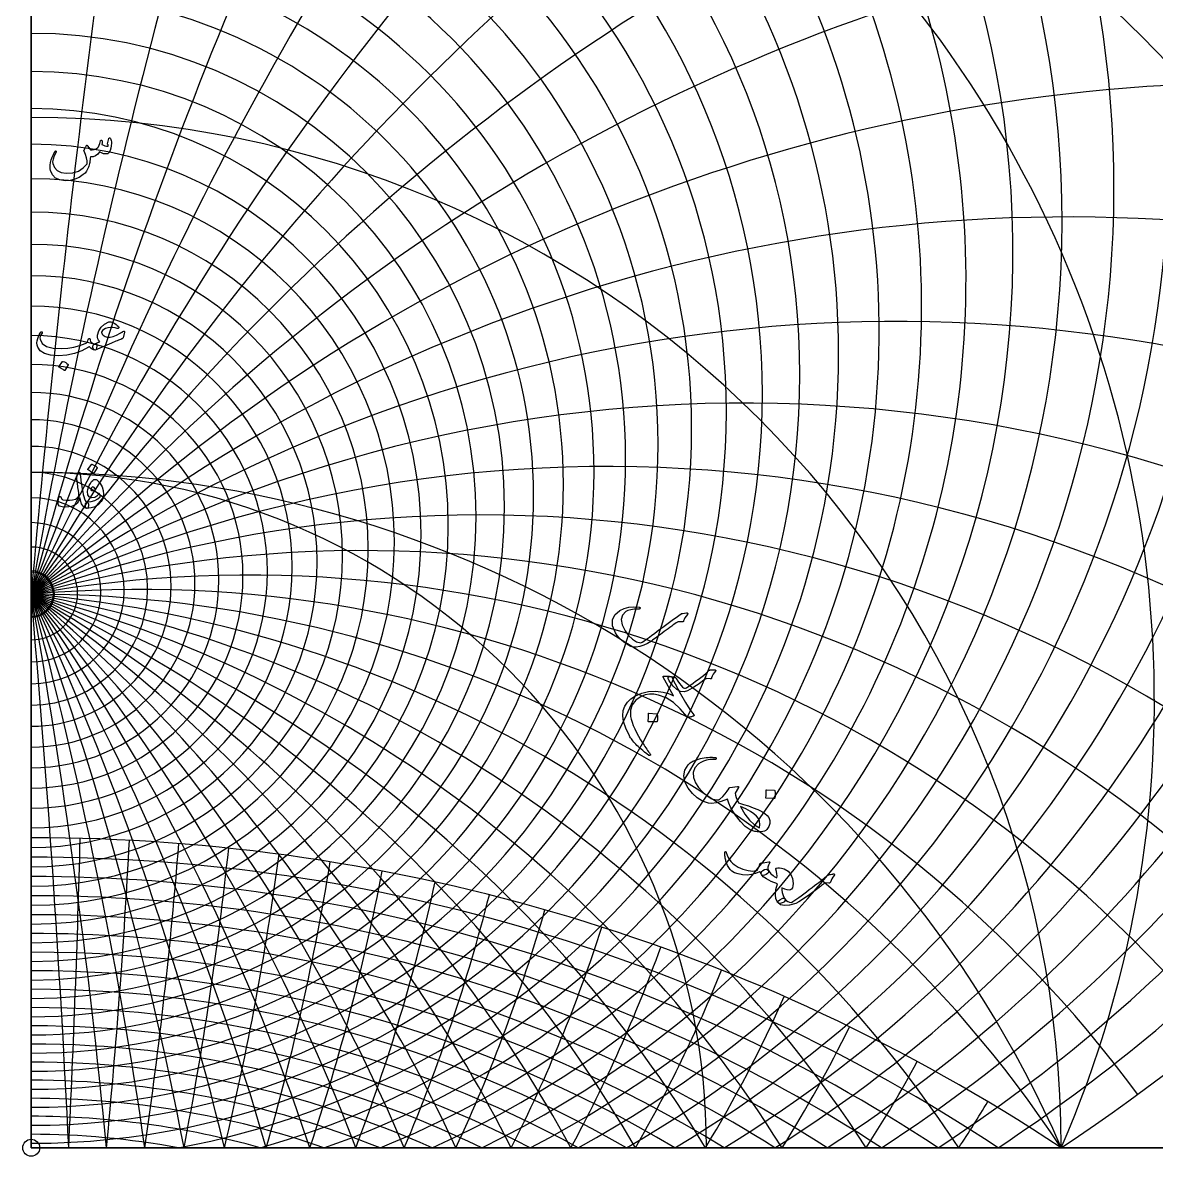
# Model space of a CAD drawing. Header units: millimetres. Extents: x -1 to 150, y -1 to 150.
# Drawn here: x -0.8 to 98.8, y -0.8 to 98.8 of the extents above; entities that cross this region are included whole.
import ezdxf

# ---------------------------------------------------------------- set-up
doc = ezdxf.new("R2010")
doc.units = ezdxf.units.MM
for name, color, linetype in [('CUT_INNER', 6, 'Continuous'), ('CUT_OUTER', 1, 'Continuous'), ('ENGRAVE', 7, 'Continuous'), ('ENGRAVE_FINE', 8, 'Continuous'), ('TEXT', 5, 'Continuous')]:
    doc.layers.add(name, color=color, linetype=linetype)

msp = doc.modelspace()

# ---------------------------------------------------------------- linework, layer by layer
at = {"layer": 'CUT_INNER'}
msp.add_circle((0, 0), 0.75, dxfattribs=at)
at = {"layer": 'CUT_OUTER'}
msp.add_lwpolyline([(0, 150), (0, 0), (150, 0)], dxfattribs=at)
at = {"layer": 'ENGRAVE'}
for points in [[(0, 0), (0, 150)], [(0, 0), (0, 138)], [(0, 138), (0, 0)], [(0, 0), (0, 138)], [(0, 138), (0, 0)], [(0, 0), (150, 0)], [(0, 0), (138, 0)], [(0, 0), (138, 0)], [(138, 0), (0, 0)], [(138, 0), (0, 0)]]:
    msp.add_lwpolyline(points, dxfattribs=at)
for centre, radius, start, end in [((0, 0), 145.2, 0, 90), ((0, 0), 138, 0, 90), ((0, 0), 138, 360, 90), ((0, 0), 138, 360, 90), ((0, 0), 138, 360, 90), ((0, 0), 138, 360, 90), ((0, 39.34), 98.66, 336.5, 90), ((0, 39.34), 98.66, 336.5, 90), ((0, 71.722), 74.487, 285.65831, 51.41174), ((0, 71.722), 74.487, 285.65831, 51.41174), ((0, 63.15), 58.013, 270, 90), ((0, 63.15), 58.013, 270, 90), ((0, 57.245), 44.126, 270, 90), ((0, 57.245), 44.126, 270, 90), ((0, 84.397), 95.106, 297.45133, 10.32072), ((0, 84.397), 95.106, 297.45133, 10.32072), ((0, 0), 90.477, 360, 90), ((0, 0), 90.477, 360, 90), ((0, 0), 90.477, 360, 90), ((0, 0), 90.477, 360, 90), ((0, 53.208), 31.904, 270, 90), ((0, 53.208), 31.904, 270, 90), ((0, 50.58), 20.746, 270, 90), ((0, 50.58), 20.746, 270, 90), ((0, 103.981), 122.8, 302.14009, 344.4456), ((0, 103.981), 122.8, 302.14009, 344.4456), ((0, 0), 59.319, 360, 90), ((0, 0), 59.319, 360, 90), ((0, 0), 59.319, 360, 90), ((0, 0), 59.319, 360, 90), ((0, 49.096), 10.224, 270, 90), ((0, 49.096), 10.224, 270, 90), ((0, -39.34), 98.66, 23.5, 90), ((0, -39.34), 98.66, 23.5, 90), ((0, 48.615), 1.948, 270, 90), ((0, 48.615), 1.948, 270, 90), ((0, -59.885), 108.5, 33.5, 90), ((0, -59.885), 108.5, 33.5, 90), ((0, -59.885), 108.5, 33.5, 90), ((0, -59.885), 108.5, 33.5, 90), ((0, 136.695), 163.926, 303.5, 323.72891), ((0, 136.695), 163.926, 303.5, 323.72891), ((0, -136.695), 163.926, 56.5, 90), ((0, -136.695), 163.926, 56.5, 90), ((0, -103.981), 122.8, 57.85991, 90), ((0, -103.981), 122.8, 57.85991, 90), ((0, -84.397), 95.106, 62.54867, 90), ((0, -84.397), 95.106, 62.54867, 90), ((0, -71.722), 74.487, 74.34169, 90), ((0, -71.722), 74.487, 74.34169, 90)]:
    msp.add_arc(centre, radius, start, end, dxfattribs=at)
at = {"layer": 'ENGRAVE_FINE'}
for centre, radius, start, end in [((1240.163, -59.885), 1244.9, 170.874196, 175), ((1240.163, -59.885), 1244.9, 170.874196, 175), ((1240.163, -59.885), 1244.9, 170.874196, 175), ((1240.163, -59.885), 1244.9, 170.874196, 175), ((615.335, -59.885), 624.828, 161.708091, 170), ((615.335, -59.885), 624.828, 161.708091, 170), ((615.335, -59.885), 624.828, 161.708091, 170), ((615.335, -59.885), 624.828, 161.708091, 170), ((0, 67.901), 67.507, 270, 90), ((0, 67.901), 67.507, 270, 90), ((0, 69.739), 70.923, 280.48577, 67.67061), ((0, 69.739), 70.923, 280.48577, 67.67061), ((404.928, -59.885), 419.213, 152.46035, 165), ((404.928, -59.885), 419.213, 152.46035, 165), ((404.928, -59.885), 419.213, 152.46035, 165), ((404.928, -59.885), 419.213, 152.46035, 165), ((298.102, -59.885), 317.233, 143.08756, 160), ((298.102, -59.885), 317.233, 143.08756, 160), ((298.102, -59.885), 317.233, 143.08756, 160), ((298.102, -59.885), 317.233, 143.08756, 160), ((0, 66.198), 64.224, 270, 90), ((0, 66.198), 64.224, 270, 90), ((232.679, -59.885), 256.733, 133.54331, 155), ((232.679, -59.885), 256.733, 133.54331, 155), ((232.679, -59.885), 256.733, 133.54331, 155), ((232.679, -59.885), 256.733, 133.54331, 155), ((0, 64.617), 61.063, 270, 90), ((0, 64.617), 61.063, 270, 90), ((0, 73.866), 78.212, 289.18994, 40.2836), ((0, 73.866), 78.212, 289.18994, 40.2836), ((187.928, -59.885), 217, 123.77728, 150), ((187.928, -59.885), 217, 123.77728, 150), ((187.928, -59.885), 217, 123.77728, 150), ((187.928, -59.885), 217, 123.77728, 150), ((0, 76.186), 82.116, 291.90818, 31.28102), ((0, 76.186), 82.116, 291.90818, 31.28102), ((0, 61.788), 55.064, 270, 90), ((0, 61.788), 55.064, 270, 90), ((154.954, -59.885), 189.164, 113.73477, 145), ((154.954, -59.885), 189.164, 113.73477, 145), ((154.954, -59.885), 189.164, 113.73477, 145), ((154.954, -59.885), 189.164, 113.73477, 145), ((0, 60.523), 52.209, 270, 90), ((0, 60.523), 52.209, 270, 90), ((0, 78.7), 86.218, 294.10456, 23.5258), ((0, 78.7), 86.218, 294.10456, 23.5258), ((0, 59.348), 49.439, 270, 90), ((0, 59.348), 49.439, 270, 90), ((0, 81.429), 90.539, 295.92399, 16.61427), ((0, 81.429), 90.539, 295.92399, 16.61427), ((0, 58.257), 46.747, 270, 90), ((0, 58.257), 46.747, 270, 90), ((129.305, -59.885), 168.796, 103.35682, 140), ((129.305, -59.885), 168.796, 103.35682, 140), ((129.305, -59.885), 168.796, 103.35682, 140), ((129.305, -59.885), 168.796, 103.35682, 140), ((0, 56.306), 41.571, 270, 90), ((0, 56.306), 41.571, 270, 90), ((0, 87.632), 99.946, 298.74134, 4.50369), ((0, 87.632), 99.946, 298.74134, 4.50369), ((0, 55.437), 39.076, 270, 90), ((0, 55.437), 39.076, 270, 90), ((108.5, -59.885), 153.442, 92.5818, 135), ((108.5, -59.885), 153.442, 92.5818, 135), ((108.5, -59.885), 153.442, 92.5818, 135), ((108.5, -59.885), 153.442, 92.5818, 135), ((0, 54.633), 36.636, 270, 90), ((0, 54.633), 36.636, 270, 90), ((0, 91.167), 105.092, 299.83163, 359.06761), ((0, 91.167), 105.092, 299.83163, 359.06761), ((0, 53.891), 34.247, 270, 90), ((0, 53.891), 34.247, 270, 90), ((0, 95.039), 110.585, 300.74914, 353.94431), ((0, 95.039), 110.585, 300.74914, 353.94431), ((0, 52.581), 29.603, 270, 90), ((0, 52.581), 29.603, 270, 90), ((91.042, -59.885), 141.637, 81.34955, 130), ((91.042, -59.885), 141.637, 81.34955, 130), ((91.042, -59.885), 141.637, 81.34955, 130), ((91.042, -59.885), 141.637, 81.34955, 130), ((0, 52.006), 27.34, 270, 90), ((0, 52.006), 27.34, 270, 90), ((0, 99.293), 116.47, 301.51369, 349.08321), ((0, 99.293), 116.47, 301.51369, 349.08321), ((0, 51.483), 25.111, 270, 90), ((0, 51.483), 25.111, 270, 90), ((0, 51.008), 22.914, 270, 90), ((0, 51.008), 22.914, 270, 90), ((75.973, -59.885), 132.454, 69.61024, 125), ((75.973, -59.885), 132.454, 69.61024, 125), ((75.973, -59.885), 132.454, 69.61024, 125), ((75.973, -59.885), 132.454, 69.61024, 125), ((0, 50.198), 18.602, 270, 90), ((0, 50.198), 18.602, 270, 90), ((0, 49.859), 16.481, 270, 90), ((0, 49.859), 16.481, 270, 90), ((62.643, -59.885), 125.285, 57.34107, 120), ((62.643, -59.885), 125.285, 57.34107, 120), ((62.643, -59.885), 125.285, 57.34107, 120), ((62.643, -59.885), 125.285, 57.34107, 120), ((0, 109.168), 129.641, 302.63949, 340.00106), ((0, 109.168), 129.641, 302.63949, 340.00106), ((0, 49.564), 14.379, 270, 90), ((0, 49.564), 14.379, 270, 90), ((0, 49.309), 12.294, 270, 90), ((0, 49.309), 12.294, 270, 90), ((50.594, -59.885), 119.717, 50.57414, 115), ((50.594, -59.885), 119.717, 50.57414, 115), ((50.594, -59.885), 119.717, 50.57414, 115), ((50.594, -59.885), 119.717, 50.57414, 115), ((0, 114.93), 137.069, 303.02014, 335.72528), ((0, 114.93), 137.069, 303.02014, 335.72528), ((0, 48.922), 8.165, 270, 90), ((0, 48.922), 8.165, 270, 90), ((39.491, -59.885), 115.463, 46.51836, 110), ((39.491, -59.885), 115.463, 46.51836, 110), ((39.491, -59.885), 115.463, 46.51836, 110), ((39.491, -59.885), 115.463, 46.51836, 110), ((0, 48.787), 6.116, 270, 90), ((0, 48.787), 6.116, 270, 90), ((0, 48.691), 4.073, 270, 90), ((0, 48.691), 4.073, 270, 90), ((29.073, -59.885), 112.328, 42.83284, 105), ((29.073, -59.885), 112.328, 42.83284, 105), ((29.073, -59.885), 112.328, 42.83284, 105), ((29.073, -59.885), 112.328, 42.83284, 105), ((0, 121.358), 145.178, 303.28803, 331.59843), ((0, 121.358), 145.178, 303.28803, 331.59843), ((0, 48.634), 2.035, 270, 90), ((0, 48.634), 2.035, 270, 90), ((19.132, -59.885), 110.174, 39.4635, 100), ((19.132, -59.885), 110.174, 39.4635, 100), ((19.132, -59.885), 110.174, 39.4635, 100), ((19.132, -59.885), 110.174, 39.4635, 100), ((9.493, -59.885), 108.915, 36.36518, 95), ((9.493, -59.885), 108.915, 36.36518, 95), ((9.493, -59.885), 108.915, 36.36518, 95), ((9.493, -59.885), 108.915, 36.36518, 95), ((-1240.163, -59.885), 1244.9, 2.757248, 5), ((-1240.163, -59.885), 1244.9, 2.757248, 5), ((-615.335, -59.885), 624.828, 5.499833, 10), ((-615.335, -59.885), 624.828, 5.499833, 10), ((-404.928, -59.885), 419.213, 8.2129, 15), ((-404.928, -59.885), 419.213, 8.2129, 15), ((-298.102, -59.885), 317.233, 10.88122, 20), ((-298.102, -59.885), 317.233, 10.88122, 20), ((-232.679, -59.885), 256.733, 13.489, 25), ((-232.679, -59.885), 256.733, 13.489, 25), ((-187.928, -59.885), 217, 16.01974, 30), ((-187.928, -59.885), 217, 16.01974, 30), ((-154.954, -59.885), 189.164, 18.45611, 35), ((-154.954, -59.885), 189.164, 18.45611, 35), ((-129.305, -59.885), 168.796, 20.77985, 40), ((-129.305, -59.885), 168.796, 20.77985, 40), ((-108.5, -59.885), 153.442, 22.97182, 45), ((-108.5, -59.885), 153.442, 22.97182, 45), ((-91.042, -59.885), 141.637, 25.01201, 50), ((-91.042, -59.885), 141.637, 25.01201, 50), ((-75.973, -59.885), 132.454, 26.8798, 55), ((-75.973, -59.885), 132.454, 26.8798, 55), ((-62.643, -59.885), 125.285, 28.5543, 60), ((-62.643, -59.885), 125.285, 28.5543, 60), ((-50.594, -59.885), 119.717, 30.01487, 65), ((-50.594, -59.885), 119.717, 30.01487, 65), ((-39.491, -59.885), 115.463, 31.24181, 70), ((-39.491, -59.885), 115.463, 31.24181, 70), ((-29.073, -59.885), 112.328, 32.21719, 75), ((-29.073, -59.885), 112.328, 32.21719, 75), ((-19.132, -59.885), 110.174, 32.92576, 80), ((-19.132, -59.885), 110.174, 32.92576, 80), ((-9.493, -59.885), 108.915, 33.35581, 85), ((-9.493, -59.885), 108.915, 33.35581, 85), ((-9.493, -59.885), 108.915, 33.35581, 85), ((-9.493, -59.885), 108.915, 33.35581, 85), ((-19.132, -59.885), 110.174, 32.92576, 80), ((-19.132, -59.885), 110.174, 32.92576, 80), ((-29.073, -59.885), 112.328, 32.21719, 75), ((-29.073, -59.885), 112.328, 32.21719, 75), ((-39.491, -59.885), 115.463, 31.24181, 70), ((-39.491, -59.885), 115.463, 31.24181, 70), ((-50.594, -59.885), 119.717, 30.01487, 65), ((-50.594, -59.885), 119.717, 30.01487, 65), ((-62.643, -59.885), 125.285, 28.5543, 60), ((-62.643, -59.885), 125.285, 28.5543, 60), ((-75.973, -59.885), 132.454, 26.8798, 55), ((-75.973, -59.885), 132.454, 26.8798, 55), ((-91.042, -59.885), 141.637, 25.01201, 50), ((-91.042, -59.885), 141.637, 25.01201, 50), ((-108.5, -59.885), 153.442, 22.97182, 45), ((-108.5, -59.885), 153.442, 22.97182, 45), ((-129.305, -59.885), 168.796, 20.77985, 40), ((-129.305, -59.885), 168.796, 20.77985, 40), ((-154.954, -59.885), 189.164, 18.45611, 35), ((-154.954, -59.885), 189.164, 18.45611, 35), ((-187.928, -59.885), 217, 16.01974, 30), ((-187.928, -59.885), 217, 16.01974, 30), ((-232.679, -59.885), 256.733, 13.489, 25), ((-232.679, -59.885), 256.733, 13.489, 25), ((-298.102, -59.885), 317.233, 10.88122, 20), ((-298.102, -59.885), 317.233, 10.88122, 20), ((-404.928, -59.885), 419.213, 8.2129, 15), ((-404.928, -59.885), 419.213, 8.2129, 15), ((-615.335, -59.885), 624.828, 5.499833, 10), ((-615.335, -59.885), 624.828, 5.499833, 10), ((-1240.163, -59.885), 1244.9, 2.757248, 5), ((-1240.163, -59.885), 1244.9, 2.757248, 5), ((0, 128.566), 154.083, 303.4472, 327.60419), ((0, 128.566), 154.083, 303.4472, 327.60419), ((-1240.163, 59.885), 1244.9, 357.242752, 358.494302), ((-1240.163, 59.885), 1244.9, 357.242752, 358.494302), ((-1240.163, 59.885), 1244.9, 357.242752, 358.494302), ((-1240.163, 59.885), 1244.9, 357.242752, 358.494302), ((-615.335, 59.885), 624.828, 354.500167, 356.983375), ((-615.335, 59.885), 624.828, 354.500167, 356.983375), ((-615.335, 59.885), 624.828, 354.500167, 356.983375), ((-615.335, 59.885), 624.828, 354.500167, 356.983375), ((-404.928, 59.885), 419.213, 351.7871, 355.46192), ((-404.928, 59.885), 419.213, 351.7871, 355.46192), ((-404.928, 59.885), 419.213, 351.7871, 355.46192), ((-404.928, 59.885), 419.213, 351.7871, 355.46192), ((-298.102, 59.885), 317.233, 349.11878, 353.92451), ((-298.102, 59.885), 317.233, 349.11878, 353.92451), ((-298.102, 59.885), 317.233, 349.11878, 353.92451), ((-298.102, 59.885), 317.233, 349.11878, 353.92451), ((0, -128.566), 154.083, 56.5528, 90), ((0, -128.566), 154.083, 56.5528, 90), ((-232.679, 59.885), 256.733, 346.511, 352.36548), ((-232.679, 59.885), 256.733, 346.511, 352.36548), ((-232.679, 59.885), 256.733, 346.511, 352.36548), ((-232.679, 59.885), 256.733, 346.511, 352.36548), ((-187.928, 59.885), 217, 343.98026, 350.77888), ((-187.928, 59.885), 217, 343.98026, 350.77888), ((-187.928, 59.885), 217, 343.98026, 350.77888), ((-187.928, 59.885), 217, 343.98026, 350.77888), ((-154.954, 59.885), 189.164, 341.54389, 349.15839), ((-154.954, 59.885), 189.164, 341.54389, 349.15839), ((-154.954, 59.885), 189.164, 341.54389, 349.15839), ((-154.954, 59.885), 189.164, 341.54389, 349.15839), ((0, -121.358), 145.178, 56.71197, 90), ((0, -121.358), 145.178, 56.71197, 90), ((-129.305, 59.885), 168.796, 339.22015, 347.49719), ((-129.305, 59.885), 168.796, 339.22015, 347.49719), ((-129.305, 59.885), 168.796, 339.22015, 347.49719), ((-129.305, 59.885), 168.796, 339.22015, 347.49719), ((0, -114.93), 137.069, 56.97986, 90), ((0, -114.93), 137.069, 56.97986, 90), ((-108.5, 59.885), 153.442, 337.02818, 345.78786), ((-108.5, 59.885), 153.442, 337.02818, 345.78786), ((-108.5, 59.885), 153.442, 337.02818, 345.78786), ((-108.5, 59.885), 153.442, 337.02818, 345.78786), ((0, -109.168), 129.641, 57.36051, 90), ((0, -109.168), 129.641, 57.36051, 90), ((-91.042, 59.885), 141.637, 334.98799, 344.02227), ((-91.042, 59.885), 141.637, 334.98799, 344.02227), ((-91.042, 59.885), 141.637, 334.98799, 344.02227), ((-91.042, 59.885), 141.637, 334.98799, 344.02227), ((-75.973, 59.885), 132.454, 333.1202, 342.19138), ((-75.973, 59.885), 132.454, 333.1202, 342.19138), ((-75.973, 59.885), 132.454, 333.1202, 342.19138), ((-75.973, 59.885), 132.454, 333.1202, 342.19138), ((0, -99.293), 116.47, 58.48631, 90), ((0, -99.293), 116.47, 58.48631, 90), ((-62.643, 59.885), 125.285, 331.4457, 340.28511), ((-62.643, 59.885), 125.285, 331.4457, 340.28511), ((-62.643, 59.885), 125.285, 331.4457, 340.28511), ((-62.643, 59.885), 125.285, 331.4457, 340.28511), ((0, -95.039), 110.585, 59.25086, 90), ((0, -95.039), 110.585, 59.25086, 90), ((-50.594, 59.885), 119.717, 329.98513, 338.29208), ((-50.594, 59.885), 119.717, 329.98513, 338.29208), ((-50.594, 59.885), 119.717, 329.98513, 338.29208), ((-50.594, 59.885), 119.717, 329.98513, 338.29208), ((0, -91.167), 105.092, 60.16837, 90), ((0, -91.167), 105.092, 60.16837, 90), ((-39.491, 59.885), 115.463, 328.75819, 336.1994), ((-39.491, 59.885), 115.463, 328.75819, 336.1994), ((-39.491, 59.885), 115.463, 328.75819, 336.1994), ((-39.491, 59.885), 115.463, 328.75819, 336.1994), ((0, -87.632), 99.946, 61.25866, 90), ((0, -87.632), 99.946, 61.25866, 90), ((-29.073, 59.885), 112.328, 327.78281, 333.99227), ((-29.073, 59.885), 112.328, 327.78281, 333.99227), ((-29.073, 59.885), 112.328, 327.78281, 333.99227), ((-29.073, 59.885), 112.328, 327.78281, 333.99227), ((0, -81.429), 90.539, 64.07601, 90), ((0, -81.429), 90.539, 64.07601, 90), ((0, -78.7), 86.218, 65.89544, 90), ((0, -78.7), 86.218, 65.89544, 90), ((-19.132, 59.885), 110.174, 327.07424, 331.6537), ((-19.132, 59.885), 110.174, 327.07424, 331.6537), ((-19.132, 59.885), 110.174, 327.07424, 331.6537), ((-19.132, 59.885), 110.174, 327.07424, 331.6537), ((0, -76.186), 82.116, 68.09182, 90), ((0, -76.186), 82.116, 68.09182, 90), ((0, -73.866), 78.212, 70.81006, 90), ((0, -73.866), 78.212, 70.81006, 90), ((-9.493, 59.885), 108.915, 326.64419, 329.16395), ((-9.493, 59.885), 108.915, 326.64419, 329.16395), ((-9.493, 59.885), 108.915, 326.64419, 329.16395), ((-9.493, 59.885), 108.915, 326.64419, 329.16395), ((0, -69.739), 70.923, 79.51423, 90), ((0, -69.739), 70.923, 79.51423, 90)]:
    msp.add_arc(centre, radius, start, end, dxfattribs=at)
at = {"layer": 'TEXT'}
for points in [[(6.821, 88.63), (6.832, 88.657), (6.846, 88.677), (6.863, 88.689), (6.883, 88.692), (6.91, 88.689), (6.932, 88.68), (6.95, 88.664), (6.965, 88.643), (7, 88.565), (7.025, 88.468), (7.04, 88.353), (7.046, 88.219), (7.032, 88), (6.991, 87.792), (6.923, 87.595), (6.827, 87.409), (6.795, 87.364), (6.759, 87.329), (6.72, 87.305), (6.678, 87.29), (6.526, 87.281), (6.362, 87.307), (6.186, 87.371), (5.998, 87.471), (5.841, 87.255), (5.654, 87.111), (5.439, 87.04), (5.195, 87.041), (5.187, 86.909), (5.175, 86.783), (5.16, 86.662), (5.142, 86.546), (5.12, 86.433), (5.094, 86.325), (5.065, 86.22), (5.032, 86.119), (4.957, 85.936), (4.855, 85.766), (4.726, 85.611), (4.571, 85.47), (4.209, 85.229), (3.825, 85.059), (3.42, 84.961), (2.995, 84.934), (2.515, 84.999), (2.136, 85.17), (1.858, 85.445), (1.68, 85.826), (1.655, 85.963), (1.651, 86.125), (1.668, 86.312), (1.704, 86.524), (1.763, 86.756), (1.846, 86.997), (1.953, 87.248), (2.085, 87.508), (2.095, 87.525), (2.108, 87.536), (2.123, 87.543), (2.141, 87.546), (2.158, 87.544), (2.174, 87.54), (2.186, 87.532), (2.197, 87.521), (2.204, 87.505), (2.206, 87.488), (2.204, 87.471), (2.197, 87.452), (2.03, 87.106), (1.923, 86.821), (1.874, 86.598), (1.885, 86.436), (2.043, 86.08), (2.29, 85.821), (2.628, 85.659), (3.057, 85.595), (3.656, 85.633), (4.163, 85.785), (4.578, 86.051), (4.902, 86.43), (4.901, 86.68), (4.86, 86.944), (4.779, 87.222), (4.659, 87.515), (4.643, 87.544), (4.635, 87.571), (4.634, 87.594), (4.64, 87.614), (4.673, 87.684), (4.705, 87.749), (4.736, 87.81), (4.765, 87.867), (4.792, 87.918), (4.817, 87.964), (4.842, 88.004), (4.864, 88.038), (4.877, 88.052), (4.891, 88.058), (4.905, 88.056), (4.92, 88.044), (4.928, 88.036), (4.939, 88.022), (4.953, 88.005), (4.97, 87.982), (4.99, 87.955), (5.011, 87.923), (5.033, 87.886), (5.058, 87.845), (5.107, 87.765), (5.148, 87.708), (5.181, 87.672), (5.207, 87.658), (5.369, 87.644), (5.531, 87.672), (5.693, 87.741), (5.855, 87.851), (5.914, 87.924), (5.972, 88.044), (6.029, 88.211), (6.086, 88.424), (6.091, 88.445), (6.101, 88.462), (6.116, 88.476), (6.136, 88.487), (6.154, 88.494), (6.171, 88.496), (6.188, 88.494), (6.204, 88.487), (6.228, 88.448), (6.237, 88.375), (6.231, 88.267), (6.21, 88.125), (6.336, 88.048), (6.471, 87.998), (6.614, 87.973), (6.765, 87.976), (6.763, 88.021), (6.757, 88.058), (6.748, 88.087), (6.734, 88.107), (6.718, 88.125), (6.709, 88.144), (6.706, 88.163), (6.709, 88.181)], [(8.192, 71.62), (8.068, 71.122), (8.054, 71.097), (8.03, 71.075), (7.997, 71.054), (7.955, 71.034), (7.862, 71.001), (7.763, 70.965), (7.658, 70.925), (7.547, 70.882), (7.431, 70.835), (7.308, 70.786), (7.18, 70.734), (7.046, 70.679), (5.612, 70.056), (5.547, 70.07), (5.494, 70.114), (5.453, 70.186), (5.425, 70.287), (5.42, 70.394), (5.45, 70.484), (5.514, 70.559), (5.612, 70.617), (5.624, 70.623), (5.649, 70.633), (5.685, 70.649), (5.734, 70.67), (5.794, 70.695), (5.865, 70.725), (5.948, 70.759), (6.042, 70.798), (5.921, 70.922), (5.844, 71.058), (5.812, 71.205), (5.824, 71.365), (5.944, 71.744), (6.148, 72.064), (6.436, 72.326), (6.809, 72.53), (6.89, 72.549), (6.985, 72.544), (7.093, 72.515), (7.214, 72.462), (7.34, 72.389), (7.455, 72.307), (7.561, 72.217), (7.656, 72.119), (7.683, 72.083), (7.695, 72.049), (7.693, 72.017), (7.675, 71.988), (7.649, 71.965), (7.619, 71.954), (7.586, 71.953), (7.55, 71.963), (7.364, 72.022), (7.165, 72.049), (6.956, 72.044), (6.734, 72.007), (6.533, 71.947), (6.374, 71.866), (6.256, 71.766), (6.179, 71.645), (6.171, 71.591), (6.192, 71.53), (6.24, 71.46), (6.316, 71.383), (6.404, 71.313), (6.491, 71.259), (6.578, 71.22), (6.665, 71.196), (6.927, 71.19), (7.206, 71.245), (7.503, 71.361), (7.818, 71.539), (7.852, 71.561), (7.885, 71.581), (7.918, 71.601), (7.949, 71.62), (7.98, 71.638), (8.008, 71.654), (8.036, 71.669), (8.061, 71.683), (8.133, 71.716), (8.178, 71.717), (8.198, 71.685), (8.192, 71.62)], [(0.857, 71.639), (0.879, 71.663), (0.902, 71.673), (0.926, 71.669), (0.95, 71.651), (0.969, 71.628), (0.975, 71.602), (0.969, 71.572), (0.95, 71.539), (0.855, 71.392), (0.795, 71.256), (0.768, 71.13), (0.776, 71.016), (0.971, 70.639), (1.351, 70.377), (1.915, 70.228), (2.664, 70.193), (3.22, 70.234), (3.753, 70.319), (4.264, 70.449), (4.752, 70.623), (4.838, 70.674), (4.91, 70.752), (4.966, 70.858), (5.008, 70.991), (5.022, 71.029), (5.045, 71.055), (5.078, 71.069), (5.12, 71.072), (5.15, 71.059), (5.171, 71.033), (5.184, 70.993), (5.188, 70.941), (5.218, 70.811), (5.299, 70.713), (5.433, 70.649), (5.618, 70.617), (5.685, 70.602), (5.731, 70.564), (5.754, 70.502), (5.755, 70.417), (5.733, 70.259), (5.702, 70.146), (5.664, 70.079), (5.618, 70.056), (5.482, 70.074), (5.352, 70.128), (5.229, 70.217), (5.114, 70.343), (5.104, 70.348), (5.087, 70.344), (5.063, 70.332), (5.032, 70.311), (4.451, 69.984), (3.817, 69.751), (3.13, 69.61), (2.39, 69.564), (1.706, 69.61), (1.175, 69.751), (0.796, 69.984), (0.57, 70.311), (0.519, 70.494), (0.502, 70.681), (0.519, 70.871), (0.57, 71.066), (0.64, 71.246), (0.711, 71.402), (0.783, 71.533), (0.857, 71.639)], [(2.745, 69.052), (2.753, 69.06), (2.764, 69.065), (2.778, 69.067), (2.795, 69.065), (2.916, 69.016), (3.03, 68.956), (3.138, 68.885), (3.238, 68.803), (3.247, 68.791), (3.252, 68.778), (3.251, 68.766), (3.244, 68.753), (2.951, 68.28), (2.94, 68.268), (2.926, 68.266), (2.909, 68.272), (2.889, 68.286), (2.871, 68.298), (2.844, 68.317), (2.806, 68.342), (2.758, 68.373), (2.699, 68.411), (2.628, 68.454), (2.546, 68.504), (2.452, 68.56), (2.44, 68.57), (2.434, 68.579), (2.434, 68.588), (2.44, 68.598)], [(5.282, 60.022), (5.29, 60.03), (5.301, 60.035), (5.315, 60.036), (5.332, 60.035), (5.453, 59.986), (5.567, 59.926), (5.674, 59.855), (5.774, 59.773), (5.784, 59.761), (5.788, 59.748), (5.787, 59.736), (5.78, 59.723), (5.487, 59.25), (5.477, 59.238), (5.463, 59.236), (5.445, 59.242), (5.425, 59.256), (5.408, 59.268), (5.38, 59.287), (5.342, 59.312), (5.294, 59.343), (5.236, 59.38), (5.165, 59.424), (5.083, 59.474), (4.989, 59.53), (4.976, 59.539), (4.97, 59.549), (4.97, 59.558), (4.976, 59.568)], [(4.895, 56.719), (4.941, 56.697), (4.976, 56.663), (5.003, 56.617), (5.02, 56.557), (5.031, 56.484), (5.034, 56.414), (5.028, 56.347), (5.014, 56.283), (4.992, 56.229), (4.966, 56.19), (4.933, 56.166), (4.895, 56.158), (4.709, 56.21), (4.554, 56.341), (4.431, 56.55), (4.341, 56.838), (4.329, 56.887), (4.319, 56.931), (4.31, 56.967), (4.303, 56.997), (4.298, 57.02), (4.294, 57.036), (4.292, 57.046), (4.291, 57.05), (4.282, 57.068), (4.272, 57.073), (4.263, 57.065), (4.253, 57.043), (4.148, 56.804), (4.029, 56.617), (3.898, 56.48), (3.755, 56.395), (3.547, 56.33), (3.303, 56.289), (3.023, 56.274), (2.708, 56.283), (2.497, 56.348), (2.382, 56.506), (2.363, 56.756), (2.44, 57.099), (2.458, 57.141), (2.479, 57.171), (2.504, 57.191), (2.533, 57.199), (2.562, 57.197), (2.586, 57.182), (2.606, 57.156), (2.621, 57.118), (2.652, 57.038), (2.691, 56.976), (2.736, 56.935), (2.789, 56.913), (3.084, 56.867), (3.364, 56.863), (3.629, 56.898), (3.88, 56.975), (3.988, 57.032), (4.077, 57.109), (4.147, 57.206), (4.197, 57.324), (4.194, 57.38), (4.179, 57.509), (4.151, 57.713), (4.11, 57.991), (4.09, 58.139), (4.071, 58.273), (4.055, 58.393), (4.042, 58.499), (4.03, 58.589), (4.02, 58.663), (4.011, 58.721), (4.004, 58.764), (3.998, 58.828), (4, 58.885), (4.008, 58.934), (4.023, 58.975), (4.047, 59.027), (4.07, 59.074), (4.091, 59.119), (4.11, 59.159), (4.128, 59.197), (4.143, 59.23), (4.156, 59.26), (4.166, 59.287), (4.177, 59.309), (4.191, 59.323), (4.208, 59.33), (4.229, 59.331), (4.251, 59.322), (4.268, 59.309), (4.279, 59.291), (4.285, 59.268), (4.323, 58.95), (4.362, 58.648), (4.402, 58.362), (4.444, 58.094), (4.486, 57.842), (4.529, 57.607), (4.572, 57.388), (4.615, 57.187), (4.668, 56.999), (4.732, 56.858), (4.808, 56.765), (4.895, 56.719)], [(5.612, 58.707), (5.655, 58.701), (5.702, 58.682), (5.755, 58.651), (5.812, 58.608), (6.055, 58.348), (6.224, 58.056), (6.32, 57.731), (6.341, 57.374), (6.322, 57.188), (6.284, 57.022), (6.226, 56.876), (6.148, 56.751), (5.897, 56.492), (5.604, 56.306), (5.271, 56.196), (4.895, 56.158), (4.858, 56.167), (4.825, 56.194), (4.798, 56.239), (4.777, 56.302), (4.769, 56.337), (4.764, 56.372), (4.761, 56.408), (4.761, 56.445), (4.764, 56.482), (4.767, 56.517), (4.771, 56.55), (4.777, 56.582), (4.794, 56.638), (4.819, 56.679), (4.853, 56.706), (4.895, 56.719), (5.261, 56.768), (5.578, 56.86), (5.847, 56.993), (6.067, 57.168), (6.057, 57.256), (6.044, 57.325), (6.029, 57.377), (6.011, 57.411), (5.99, 57.44), (5.971, 57.459), (5.953, 57.468), (5.936, 57.467), (5.925, 57.463), (5.916, 57.458), (5.909, 57.451), (5.905, 57.442), (5.845, 57.319), (5.771, 57.224), (5.683, 57.157), (5.581, 57.118), (5.285, 57.095), (5.081, 57.176), (4.97, 57.36), (4.952, 57.648), (4.976, 57.813), (5.026, 57.984), (5.101, 58.162), (5.201, 58.346), (5.306, 58.504), (5.41, 58.617), (5.512, 58.685), (5.612, 58.707)], [(5.407, 58.034), (5.345, 58.017), (5.296, 57.971), (5.26, 57.895), (5.238, 57.791), (5.239, 57.775), (5.24, 57.763), (5.242, 57.756), (5.244, 57.754), (5.307, 57.739), (5.371, 57.73), (5.435, 57.729), (5.5, 57.735), (5.557, 57.747), (5.604, 57.765), (5.641, 57.788), (5.668, 57.816), (5.598, 57.916), (5.531, 57.986), (5.467, 58.025), (5.407, 58.034)], [(57.572, 46.976), (57.6, 46.976), (57.623, 46.969), (57.643, 46.956), (57.659, 46.935), (57.667, 46.911), (57.667, 46.886), (57.657, 46.86), (57.637, 46.833), (57.518, 46.681), (57.423, 46.536), (57.352, 46.4), (57.304, 46.272), (57.284, 46.231), (57.25, 46.202), (57.201, 46.187), (57.138, 46.185), (57.106, 46.188), (57.074, 46.191), (57.044, 46.193), (57.016, 46.195), (56.989, 46.197), (56.964, 46.199), (56.941, 46.201), (56.921, 46.203), (56.884, 46.206), (56.846, 46.201), (56.805, 46.187), (56.763, 46.166), (56.651, 46.091), (56.529, 46.007), (56.399, 45.914), (56.26, 45.813), (56.112, 45.704), (55.953, 45.587), (55.786, 45.462), (55.609, 45.329), (55.433, 45.194), (55.268, 45.068), (55.112, 44.952), (54.966, 44.845), (54.829, 44.748), (54.702, 44.658), (54.584, 44.577), (54.475, 44.504), (54.145, 44.301), (53.812, 44.145), (53.475, 44.036), (53.135, 43.973), (52.913, 43.975), (52.673, 44.037), (52.415, 44.159), (52.139, 44.342), (51.873, 44.56), (51.647, 44.778), (51.462, 44.998), (51.319, 45.218), (51.068, 45.834), (51.047, 46.366), (51.257, 46.815), (51.697, 47.181), (52.078, 47.362), (52.489, 47.472), (52.931, 47.513), (53.403, 47.483), (53.432, 47.477), (53.455, 47.466), (53.471, 47.45), (53.479, 47.428), (53.483, 47.402), (53.482, 47.38), (53.475, 47.362), (53.463, 47.347), (53.442, 47.329), (53.42, 47.317), (53.395, 47.31), (53.368, 47.31), (52.977, 47.29), (52.658, 47.249), (52.413, 47.185), (52.239, 47.099), (51.944, 46.778), (51.832, 46.389), (51.905, 45.933), (52.163, 45.408), (52.474, 44.982), (52.812, 44.661), (53.175, 44.446), (53.563, 44.337), (53.678, 44.41), (53.811, 44.499), (53.961, 44.603), (54.129, 44.722), (54.314, 44.857), (54.517, 45.008), (54.739, 45.176), (54.978, 45.361), (55.227, 45.548), (55.473, 45.732), (55.715, 45.911), (55.954, 46.086), (56.19, 46.257), (56.423, 46.422), (56.654, 46.583), (56.882, 46.739), (57.096, 46.898), (57.122, 46.912), (57.149, 46.922), (57.175, 46.929), (57.202, 46.932)], [(57.569, 40.407), (57.754, 40.534), (57.948, 40.669), (58.15, 40.814), (58.361, 40.967), (58.58, 41.13), (58.809, 41.304), (59.048, 41.488), (59.297, 41.683), (59.526, 41.924), (59.562, 41.946), (59.599, 41.961), (59.638, 41.971), (59.677, 41.975), (59.698, 41.975), (59.726, 41.975), (59.762, 41.974), (59.805, 41.972), (59.855, 41.97), (59.913, 41.968), (59.978, 41.967), (60.051, 41.966), (60.075, 41.965), (60.096, 41.958), (60.113, 41.946), (60.127, 41.928), (60.132, 41.911), (60.13, 41.892), (60.119, 41.872), (60.1, 41.85), (59.994, 41.727), (59.903, 41.588), (59.827, 41.432), (59.765, 41.261), (59.746, 41.216), (59.718, 41.187), (59.681, 41.174), (59.634, 41.176), (59.357, 41.205), (59.326, 41.203), (59.29, 41.192), (59.249, 41.172), (59.203, 41.144), (58.586, 40.687), (58.073, 40.352), (57.663, 40.136), (57.357, 40.042), (57.048, 40.069), (56.727, 40.24), (56.394, 40.555), (56.049, 41.014), (55.954, 41.203), (55.959, 41.326), (56.065, 41.384), (56.272, 41.376), (56.301, 41.371), (56.33, 41.366), (56.359, 41.361), (56.386, 41.357), (56.413, 41.352), (56.44, 41.348), (56.465, 41.344), (56.49, 41.34), (56.542, 41.325), (56.589, 41.298), (56.63, 41.259), (56.666, 41.208), (56.813, 40.97), (56.952, 40.766), (57.083, 40.595), (57.206, 40.458), (57.291, 40.389), (57.379, 40.358), (57.472, 40.364), (57.569, 40.407)], [(56.571, 40.748), (57.041, 39.865), (57.469, 39.115), (57.857, 38.497), (58.205, 38.012), (58.216, 37.998), (58.223, 37.983), (58.225, 37.969), (58.224, 37.956), (58.218, 37.943), (58.209, 37.933), (58.196, 37.924), (58.179, 37.916), (58.11, 37.894), (58.046, 37.874), (57.987, 37.857), (57.934, 37.843), (57.886, 37.83), (57.843, 37.82), (57.806, 37.813), (57.774, 37.808), (57.719, 37.806), (57.674, 37.814), (57.638, 37.831), (57.61, 37.858), (57.019, 38.556), (56.406, 39.106), (55.772, 39.509), (55.115, 39.764), (54.702, 39.846), (54.311, 39.853), (53.941, 39.784), (53.594, 39.641), (53.111, 39.307), (52.794, 38.905), (52.641, 38.433), (52.652, 37.892), (52.707, 37.639), (52.785, 37.373), (52.888, 37.092), (53.014, 36.797), (53.164, 36.487), (53.337, 36.164), (53.532, 35.827), (53.75, 35.476), (53.83, 35.353), (53.911, 35.233), (53.99, 35.115), (54.07, 35), (54.148, 34.888), (54.226, 34.781), (54.302, 34.677), (54.376, 34.578), (54.397, 34.547), (54.401, 34.519), (54.391, 34.494), (54.365, 34.473), (54.33, 34.456), (54.3, 34.449), (54.275, 34.451), (54.254, 34.463), (54.063, 34.607), (53.886, 34.745), (53.722, 34.878), (53.572, 35.005), (53.435, 35.125), (53.311, 35.239), (53.2, 35.345), (53.103, 35.444), (53.017, 35.541), (52.935, 35.637), (52.858, 35.731), (52.785, 35.823), (52.717, 35.915), (52.654, 36.007), (52.596, 36.1), (52.545, 36.193), (52.23, 36.85), (52.034, 37.436), (51.955, 37.95), (51.994, 38.393), (52.136, 38.784), (52.366, 39.132), (52.682, 39.437), (53.085, 39.698), (53.638, 39.929), (54.23, 40.06), (54.859, 40.09), (55.526, 40.019), (55.745, 39.967), (55.969, 39.895), (56.197, 39.801), (56.429, 39.686), (55.5, 41.326), (55.494, 41.375), (55.515, 41.409), (55.562, 41.428), (55.637, 41.432), (55.752, 41.425), (55.855, 41.419), (55.948, 41.413), (56.029, 41.407), (56.098, 41.401), (56.155, 41.394), (56.2, 41.388), (56.233, 41.381), (56.262, 41.339), (56.328, 41.22), (56.431, 41.023), (56.571, 40.748)], [(54.938, 38.123), (54.952, 38.12), (54.963, 38.111), (54.974, 38.097), (54.983, 38.077), (55.005, 37.915), (55.012, 37.754), (55.002, 37.594), (54.976, 37.435), (54.969, 37.416), (54.958, 37.404), (54.944, 37.397), (54.926, 37.397), (54.23, 37.418), (54.211, 37.422), (54.199, 37.436), (54.195, 37.458), (54.198, 37.489), (54.2, 37.516), (54.203, 37.557), (54.207, 37.614), (54.211, 37.685), (54.214, 37.772), (54.218, 37.876), (54.22, 37.996), (54.222, 38.133), (54.224, 38.152), (54.231, 38.165), (54.241, 38.17), (54.255, 38.17)], [(64.787, 29.012), (64.888, 28.756), (64.893, 28.493), (64.801, 28.221), (64.614, 27.94), (64.521, 27.868), (64.403, 27.814), (64.258, 27.779), (64.087, 27.762), (63.915, 27.758), (63.769, 27.759), (63.649, 27.766), (63.555, 27.779), (63.142, 27.934), (62.722, 28.225), (62.296, 28.651), (61.864, 29.213), (61.634, 29.569), (61.44, 29.924), (61.279, 30.278), (61.154, 30.63), (60.616, 30.419), (60.162, 30.286), (59.793, 30.232), (59.508, 30.255), (58.981, 30.443), (58.504, 30.728), (58.078, 31.11), (57.704, 31.588), (57.413, 32.152), (57.318, 32.681), (57.419, 33.176), (57.717, 33.638), (57.772, 33.694), (57.831, 33.749), (57.896, 33.802), (57.966, 33.853), (58.04, 33.902), (58.12, 33.947), (58.204, 33.988), (58.294, 34.025), (58.455, 34.086), (58.618, 34.14), (58.782, 34.185), (58.949, 34.223), (59.116, 34.253), (59.284, 34.275), (59.453, 34.289), (59.621, 34.297), (59.691, 34.297), (59.759, 34.296), (59.823, 34.294), (59.885, 34.291), (59.944, 34.288), (59.999, 34.284), (60.052, 34.28), (60.101, 34.276), (60.13, 34.27), (60.153, 34.26), (60.169, 34.243), (60.177, 34.222), (60.181, 34.196), (60.18, 34.174), (60.173, 34.155), (60.161, 34.14), (60.145, 34.129), (60.124, 34.119), (60.1, 34.112), (60.072, 34.107), (59.969, 34.113), (59.86, 34.113), (59.745, 34.105), (59.623, 34.091), (59.323, 34.035), (59.057, 33.953), (58.825, 33.846), (58.627, 33.713), (58.308, 33.361), (58.156, 32.967), (58.171, 32.531), (58.353, 32.053), (58.617, 31.642), (58.934, 31.277), (59.303, 30.959), (59.726, 30.687), (59.877, 30.618), (60.036, 30.576), (60.203, 30.559), (60.379, 30.569), (60.403, 30.572), (60.428, 30.582), (60.455, 30.598), (60.484, 30.621), (60.752, 30.855), (60.972, 31.084), (61.145, 31.311), (61.271, 31.534), (61.293, 31.576), (61.316, 31.607), (61.34, 31.626), (61.366, 31.634), (62.04, 31.744), (62.099, 31.738), (62.133, 31.719), (62.142, 31.686), (62.126, 31.641), (61.845, 31.146), (61.859, 30.976), (61.91, 30.776), (61.998, 30.548), (62.123, 30.29), (62.58, 30.161), (63.015, 30.02), (63.43, 29.865), (63.824, 29.697), (64.174, 29.521), (64.45, 29.348), (64.655, 29.178), (64.787, 29.012)], [(65.278, 31.401), (65.292, 31.397), (65.303, 31.388), (65.314, 31.374), (65.323, 31.354), (65.346, 31.193), (65.352, 31.032), (65.342, 30.871), (65.316, 30.712), (65.309, 30.694), (65.298, 30.681), (65.284, 30.674), (65.266, 30.674), (64.57, 30.695), (64.551, 30.7), (64.54, 30.713), (64.535, 30.735), (64.538, 30.766), (64.541, 30.793), (64.544, 30.835), (64.547, 30.891), (64.551, 30.962), (64.554, 31.05), (64.558, 31.153), (64.56, 31.273), (64.562, 31.41), (64.565, 31.429), (64.571, 31.442), (64.581, 31.448), (64.595, 31.447)], [(63.979, 28.105), (64.017, 28.403), (63.987, 28.674), (63.89, 28.919), (63.725, 29.137), (63.488, 29.339), (63.172, 29.546), (62.776, 29.756), (62.3, 29.969), (62.683, 29.301), (63.09, 28.768), (63.522, 28.369), (63.979, 28.105)], [(64.123, 25.003), (64.784, 25.106), (64.84, 25.108), (64.874, 25.098), (64.885, 25.076), (64.875, 25.042), (64.813, 24.931), (64.764, 24.829), (64.727, 24.737), (64.703, 24.654), (64.694, 24.574), (64.7, 24.495), (64.721, 24.419), (64.756, 24.343), (64.778, 24.262), (64.752, 24.179), (64.677, 24.095), (64.553, 24.01), (64.416, 23.945), (64.303, 23.92), (64.214, 23.936), (64.149, 23.993), (64.115, 24.046), (64.082, 24.101), (64.051, 24.157), (64.02, 24.215), (64.012, 24.224), (63.999, 24.228), (63.982, 24.229), (63.96, 24.226), (63.62, 24.078), (63.259, 23.988), (62.877, 23.955), (62.474, 23.98), (62.096, 24.049), (61.79, 24.149), (61.554, 24.28), (61.389, 24.442), (61.27, 24.615), (61.173, 24.78), (61.098, 24.938), (61.043, 25.087), (61.023, 25.165), (61.004, 25.248), (60.986, 25.338), (60.968, 25.435), (60.952, 25.539), (60.939, 25.649), (60.929, 25.766), (60.922, 25.89), (60.919, 25.92), (60.921, 25.946), (60.928, 25.966), (60.941, 25.982), (60.96, 25.998), (60.977, 26.008), (60.994, 26.009), (61.009, 26.003), (61.026, 25.994), (61.038, 25.98), (61.048, 25.962), (61.055, 25.94), (61.135, 25.702), (61.228, 25.491), (61.336, 25.306), (61.458, 25.147), (61.602, 25.003), (61.758, 24.872), (61.928, 24.753), (62.111, 24.647), (62.308, 24.553), (62.518, 24.471), (62.74, 24.401), (62.976, 24.341), (63.178, 24.311), (63.365, 24.303), (63.538, 24.317), (63.698, 24.353), (63.785, 24.42), (63.864, 24.532), (63.935, 24.691), (63.997, 24.895), (64.013, 24.933), (64.04, 24.965), (64.076, 24.988), (64.123, 25.003)], [(66.178, 21.881), (66.22, 21.774), (66.214, 21.682), (66.16, 21.604), (66.058, 21.542), (65.88, 21.483), (65.739, 21.461), (65.636, 21.477), (65.571, 21.53), (65.419, 21.858), (65.365, 22.241), (65.407, 22.682), (65.545, 23.18), (65.01, 23.398), (64.599, 23.607), (64.31, 23.808), (64.145, 24), (64.12, 24.08), (64.134, 24.166), (64.188, 24.259), (64.281, 24.357), (64.423, 24.452), (64.55, 24.483), (64.659, 24.449), (64.752, 24.35), (64.822, 24.252), (64.898, 24.159), (64.981, 24.071), (65.069, 23.989), (65.163, 23.912), (65.265, 23.84), (65.373, 23.774), (65.488, 23.714), (65.516, 23.886), (65.511, 24.071), (65.474, 24.27), (65.404, 24.484), (65.401, 24.505), (65.409, 24.525), (65.428, 24.543), (65.459, 24.56), (65.58, 24.588), (65.735, 24.585), (65.921, 24.551), (66.14, 24.486), (66.492, 24.29), (66.74, 24.011), (66.885, 23.649), (66.926, 23.203), (66.908, 22.994), (66.866, 22.831), (66.799, 22.715), (66.708, 22.646), (66.58, 22.622), (66.411, 22.645), (66.201, 22.717), (65.949, 22.837), (65.925, 22.634), (65.955, 22.407), (66.039, 22.156), (66.178, 21.881)], [(70.086, 23.993), (70.222, 24.011), (70.33, 24.026), (70.409, 24.038), (70.459, 24.047), (70.493, 24.051), (70.52, 24.046), (70.543, 24.034), (70.559, 24.015), (70.569, 23.987), (70.569, 23.959), (70.557, 23.931), (70.534, 23.901), (70.422, 23.762), (70.331, 23.62), (70.26, 23.475), (70.209, 23.327), (70.191, 23.283), (70.159, 23.255), (70.112, 23.242), (70.05, 23.244), (69.755, 23.272), (69.668, 23.208), (69.582, 23.145), (69.497, 23.082), (69.415, 23.021), (69.334, 22.961), (69.254, 22.901), (69.177, 22.843), (69.101, 22.786), (68.397, 22.255), (67.838, 21.857), (67.423, 21.59), (67.153, 21.454), (66.605, 21.308), (66.159, 21.272), (65.814, 21.346), (65.571, 21.53), (65.567, 21.537), (65.563, 21.544), (65.559, 21.551), (65.555, 21.557), (65.57, 21.619), (65.642, 21.695), (65.771, 21.785), (65.957, 21.889), (66.029, 21.922), (66.09, 21.931), (66.14, 21.918), (66.178, 21.881), (66.311, 21.73), (66.455, 21.623), (66.611, 21.561), (66.777, 21.544), (66.915, 21.631), (67.07, 21.734), (67.242, 21.853), (67.43, 21.988), (67.634, 22.137), (67.854, 22.301), (68.089, 22.479), (68.34, 22.67), (68.588, 22.857), (68.81, 23.025), (69.006, 23.175), (69.177, 23.307), (69.324, 23.42), (69.445, 23.513), (69.542, 23.587), (69.615, 23.64), (69.96, 23.93), (69.997, 23.954), (70.03, 23.973), (70.06, 23.986), (70.086, 23.993)]]:
    msp.add_lwpolyline(points, close=True, dxfattribs=at)

doc.saveas('drawing.dxf')
